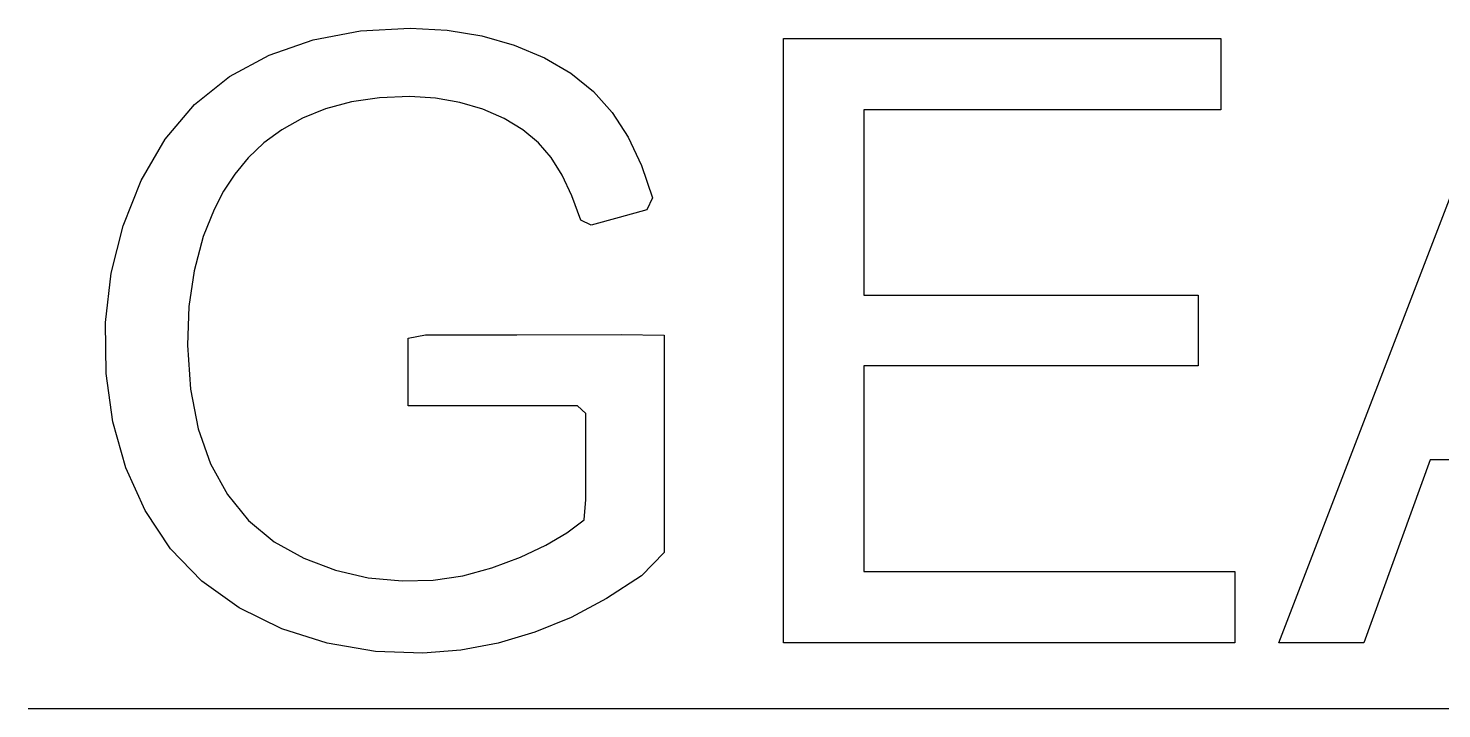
# Model space of a CAD drawing. Header units: metres. Extents: x -88 to 795, y -1311 to -705.
# Drawn here: x -88.2 to 12.3, y -753.6 to -705.2 of the extents above; entities that cross this region are included whole.
import ezdxf

# ---------------------------------------------------------------- set-up
doc = ezdxf.new("R2010")
doc.units = ezdxf.units.M

msp = doc.modelspace()

# ---------------------------------------------------------------- linework, layer by layer
at = {"layer": 'COMPONENT9'}
for p, q in [((-71.04, -707.13), (-67.93, -706.06)), ((-67.93, -706.06), (-64.57, -705.42)), ((-64.57, -705.42), (-61.02, -705.23)), ((-61.02, -705.23), (-58.41, -705.37)), ((-58.41, -705.37), (-55.94, -705.77)), ((-55.94, -705.77), (-53.63, -706.42)), ((-34.49, -748.92), (-34.49, -705.96)), ((-34.49, -705.96), (-3.43, -705.96)), ((-3.43, -705.96), (-3.43, -711.03)), ((0.7, -748.92), (17.2, -705.96)), ((-73.88, -708.66), (-71.04, -707.13)), ((-53.63, -706.42), (-51.48, -707.32)), ((-51.48, -707.32), (-49.61, -708.42)), ((-76.36, -710.65), (-73.88, -708.66)), ((-49.61, -708.42), (-48, -709.72)), ((-61.05, -710.09), (-63.21, -710.18)), ((-59.22, -710.2), (-61.05, -710.09)), ((-48, -709.72), (-46.67, -711.22)), ((-78.45, -713.11), (-76.36, -710.65)), ((-67.04, -710.95), (-68.69, -711.63)), ((-65.21, -710.46), (-67.04, -710.95)), ((-63.21, -710.18), (-65.21, -710.46)), ((-57.49, -710.5), (-59.22, -710.2)), ((-55.86, -710.99), (-57.49, -710.5)), ((-54.34, -711.65), (-55.86, -710.99)), ((-3.43, -711.03), (-28.8, -711.03)), ((-28.8, -711.03), (-28.8, -724.19)), ((-68.69, -711.63), (-70.16, -712.44)), ((-53.03, -712.45), (-54.34, -711.65)), ((-46.67, -711.22), (-45.55, -712.97)), ((-80.15, -716.05), (-78.45, -713.11)), ((-70.16, -712.44), (-71.44, -713.38)), ((-51.92, -713.37), (-53.03, -712.45)), ((-45.55, -712.97), (-44.59, -714.99)), ((-71.44, -713.38), (-72.54, -714.44)), ((-51.02, -714.41), (-51.92, -713.37)), ((-72.54, -714.44), (-73.48, -715.59)), ((-50.24, -715.66), (-51.02, -714.41)), ((-44.59, -714.99), (-43.81, -717.29)), ((-81.43, -719.27), (-80.15, -716.05)), ((-73.48, -715.59), (-74.29, -716.81)), ((-49.54, -717.14), (-50.24, -715.66)), ((-74.29, -716.81), (-74.97, -718.1)), ((-48.91, -718.86), (-49.54, -717.14)), ((-74.97, -718.1), (-75.73, -720.02)), ((-44.21, -718.13), (-46.19, -718.68)), ((-43.81, -717.29), (-44.21, -718.13)), ((-48.17, -719.22), (-48.91, -718.86)), ((-46.19, -718.68), (-48.17, -719.22)), ((-82.28, -722.64), (-81.43, -719.27)), ((-75.73, -720.02), (-76.38, -722.46)), ((-82.68, -726.15), (-82.28, -722.64)), ((-76.38, -722.46), (-76.75, -725)), ((-28.8, -724.19), (-5.04, -724.19)), ((-5.04, -724.19), (-5.04, -729.23)), ((-76.75, -725), (-76.85, -727.75)), ((-82.64, -729.76), (-82.68, -726.15)), ((-61.18, -727.26), (-59.93, -727.03)), ((-59.93, -727.03), (-53.44, -727.02)), ((-53.44, -727.02), (-46.04, -727)), ((-46.04, -727), (-42.98, -727.04)), ((-42.98, -727.04), (-42.98, -730.85)), ((-76.85, -727.75), (-76.64, -730.88)), ((-61.18, -728.95), (-61.18, -727.26)), ((-61.18, -731.04), (-61.18, -728.95)), ((-5.04, -729.23), (-28.8, -729.23)), ((-28.8, -729.23), (-28.8, -743.85)), ((-82.16, -733.21), (-82.64, -729.76)), ((-76.64, -730.88), (-76.1, -733.69)), ((-61.18, -732.07), (-61.18, -731.04)), ((-42.98, -730.85), (-42.98, -737.56)), ((-58.61, -732.07), (-61.18, -732.07)), ((-53.36, -732.07), (-58.61, -732.07)), ((-49.14, -732.07), (-53.36, -732.07)), ((-48.55, -732.62), (-49.14, -732.07)), ((-81.23, -736.46), (-82.16, -733.21)), ((-48.55, -735.47), (-48.55, -732.62)), ((-76.1, -733.69), (-75.22, -736.19)), ((-75.22, -736.19), (-74.02, -738.37)), ((-48.55, -738.73), (-48.55, -735.47)), ((11.46, -735.91), (6.74, -748.92)), ((29.42, -735.91), (11.46, -735.91)), ((-79.86, -739.51), (-81.23, -736.46)), ((-42.98, -737.56), (-42.98, -742.49)), ((-74.02, -738.37), (-72.51, -740.21)), ((-48.66, -740.16), (-48.55, -738.73)), ((-78.06, -742.22), (-79.86, -739.51)), ((-72.51, -740.21), (-70.7, -741.72)), ((-49.89, -741.08), (-48.66, -740.16)), ((-51.4, -741.96), (-49.89, -741.08)), ((-75.84, -744.53), (-78.06, -742.22)), ((-70.7, -741.72), (-68.59, -742.9)), ((-53.2, -742.81), (-51.4, -741.96)), ((-68.59, -742.9), (-66.34, -743.75)), ((-55.23, -743.59), (-53.2, -742.81)), ((-42.98, -742.49), (-44.59, -744.15)), ((-66.34, -743.75), (-64.01, -744.29)), ((-64.01, -744.29), (-61.6, -744.51)), ((-59.4, -744.45), (-57.3, -744.14)), ((-57.3, -744.14), (-55.23, -743.59)), ((-44.59, -744.15), (-47.07, -745.76)), ((-28.8, -743.85), (-2.43, -743.85)), ((-2.43, -743.85), (-2.43, -748.92)), ((-73.18, -746.43), (-75.84, -744.53)), ((-61.6, -744.51), (-59.4, -744.45)), ((-47.07, -745.76), (-49.59, -747.1)), ((-70.16, -747.91), (-73.18, -746.43)), ((-49.59, -747.1), (-52.16, -748.16)), ((-66.92, -748.94), (-70.16, -747.91)), ((-52.16, -748.16), (-54.78, -748.94)), ((-63.5, -749.52), (-66.92, -748.94)), ((-54.78, -748.94), (-57.43, -749.43)), ((-2.43, -748.92), (-34.49, -748.92)), ((6.74, -748.92), (0.7, -748.92)), ((-60.12, -749.64), (-63.5, -749.52)), ((-57.43, -749.43), (-60.12, -749.64))]:
    msp.add_line(p, q, dxfattribs=at)
at = {"layer": 'gear Y motor'}
msp.add_line((794.78, -753.59), (-88.17, -753.59), dxfattribs=at)

doc.saveas('drawing.dxf')
